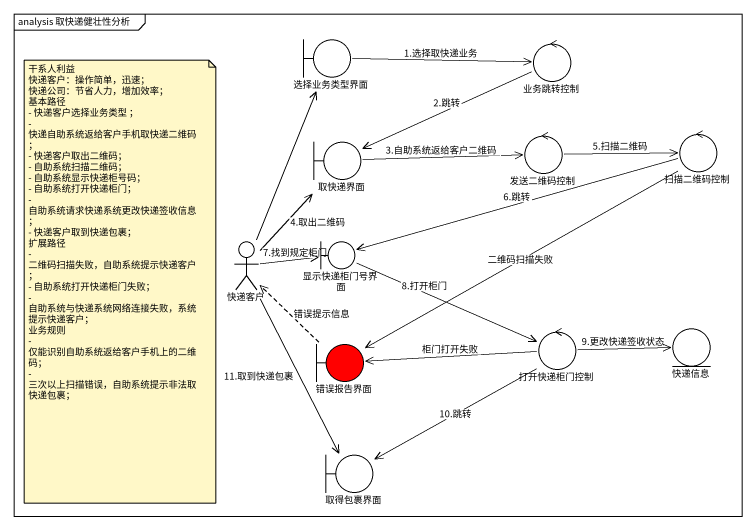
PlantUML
@startuml
mainframe analysis 取快递健壮性分析
boundary 选择业务类型界面
control 业务跳转控制
boundary 取快递界面
control 发送二维码控制
control 扫描二维码控制
actor 快递客户
boundary 显示快递柜门号界面
boundary 错误报告界面 #FF0000
control 打开快递柜门控制
entity 快递信息
boundary 取得包裹界面
选择业务类型界面 -right-> 业务跳转控制 : 1.选择取快递业务
业务跳转控制 -left-> 取快递界面 : 2.跳转
取快递界面 -right-> 发送二维码控制 : 3.自助系统返给客户二维码
发送二维码控制 -right-> 扫描二维码控制 : 5.扫描二维码
扫描二维码控制 -left-> 显示快递柜门号界面 : 6.跳转
扫描二维码控制 -left-> 错误报告界面 : 二维码扫描失败
快递客户 -up-> 选择业务类型界面
快递客户 -up-> 取快递界面 : 4.取出二维码
快递客户 -right-> 显示快递柜门号界面 : 7.找到规定柜门
快递客户 --> 取得包裹界面 : 11.取到快递包裹
显示快递柜门号界面 -right-> 打开快递柜门控制 : 8.打开柜门
错误报告界面 .up.> 快递客户 : 错误提示信息
打开快递柜门控制 -left-> 错误报告界面 : 柜门打开失败
打开快递柜门控制 -right-> 快递信息 : 9.更改快递签收状态
打开快递柜门控制 --> 取得包裹界面 : 10.跳转
note as N1
  干系人利益
  快递客户：操作简单，迅速；
  快递公司：节省人力，增加效率；
  基本路径
  - 快递客户选择业务类型 ；
  - 快递自助系统返给客户手机取快递二维码；
  - 快递客户取出二维码；
  - 自助系统扫描二维码；
  - 自助系统显示快递柜号码；
  - 自助系统打开快递柜门；
  - 自助系统请求快递系统更改快递签收信息；
  - 快递客户取到快递包裹；
  扩展路径
  - 二维码扫描失败，自助系统提示快递客户；
  - 自助系统打开快递柜门失败；
  - 自助系统与快递系统网络连接失败，系统提示快递客户；
  业务规则
  - 仅能识别自助系统返给客户手机上的二维码；
  - 三次以上扫描错误，自助系统提示非法取快递包裹；
end note
@enduml
